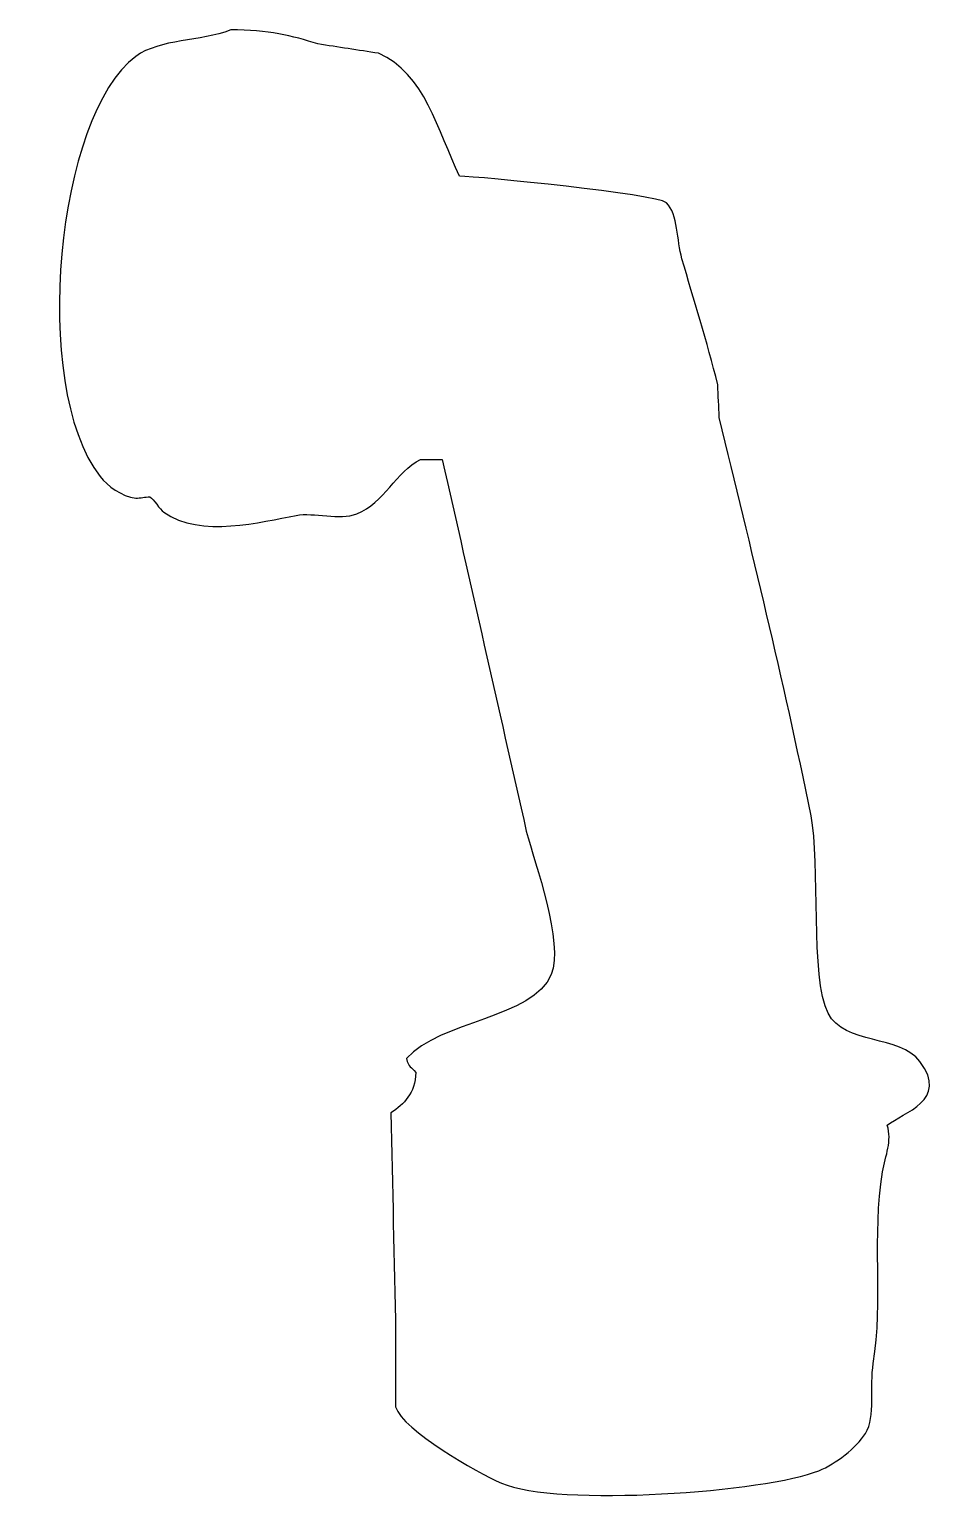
# Model space of a CAD drawing. Header units: centimetres. Extents: x -6.5 to 6.4, y -10.4 to 10.3.
import ezdxf

# ---------------------------------------------------------------- set-up
doc = ezdxf.new("R2010")
doc.units = ezdxf.units.CM
doc.header["$MEASUREMENT"] = 0
doc.layers.add('Camada 1', color=7, linetype='Continuous')

msp = doc.modelspace()

# ---------------------------------------------------------------- linework, layer by layer
at = {"layer": 'Camada 1'}
msp.add_open_spline([(-3.69336, 10.25913), (-3.16911, 10.26492), (-2.82891, 10.17608), (-2.47339, 10.06305), (-2.47339, 10.06305), (-2.19026, 10.0195), (-1.90702, 9.97595), (-1.62384, 9.9324), (-1.62384, 9.9324), (-0.98011, 9.66094), (-0.78736, 8.84049), (-0.49105, 8.21147), (-0.49105, 8.21147), (-0.2289, 8.20994), (2.26641, 7.96001), (2.40635, 7.84116), (2.40635, 7.84116), (2.57227, 7.67672), (2.551, 7.31313), (2.62408, 7.05696), (2.62408, 7.05696), (2.78614, 6.48961), (2.97735, 5.90179), (3.12523, 5.29251), (3.12523, 5.29251), (3.13237, 5.14006), (3.1397, 4.9876), (3.14698, 4.83507), (3.14698, 4.83507), (3.59402, 2.9891), (4.03908, 1.19869), (4.43217, -0.74147), (4.43217, -0.74147), (4.56668, -1.40486), (4.41667, -3.01019), (4.67186, -3.50803), (4.67186, -3.50803), (4.8985, -3.94978), (5.67759, -3.81122), (5.9571, -4.18325), (5.9571, -4.18325), (6.36974, -4.73221), (5.72289, -4.89368), (5.49961, -5.07643), (5.49961, -5.07643), (5.56906, -5.30027), (5.4744, -5.4937), (5.43428, -5.72987), (5.43428, -5.72987), (5.28143, -6.63001), (5.44788, -7.5351), (5.3036, -8.40928), (5.3036, -8.40928), (5.24965, -8.73572), (5.34263, -9.1548), (5.19472, -9.38956), (5.19472, -9.38956), (5.06335, -9.59792), (4.77969, -9.81374), (4.54117, -9.91235), (4.54117, -9.91235), (3.82431, -10.20866), (0.87074, -10.42694), (0.0972, -10.08666), (0.0972, -10.08666), (-0.24226, -9.93728), (-1.28329, -9.34678), (-1.3842, -9.01917), (-1.3842, -9.01917), (-1.3842, -8.67796), (-1.3842, -8.33665), (-1.3842, -7.99542), (-1.3842, -7.99542), (-1.40595, -6.96444), (-1.4278, -5.9332), (-1.44958, -4.90212), (-1.44958, -4.90212), (-1.26702, -4.77956), (-1.11277, -4.63039), (-1.10102, -4.33583), (-1.10102, -4.33583), (-1.1668, -4.25841), (-1.20426, -4.26722), (-1.2317, -4.13975), (-1.2317, -4.13975), (-0.76624, -3.61188), (0.54365, -3.57833), (0.79427, -2.96347), (0.79427, -2.96347), (0.9713, -2.52908), (0.5672, -1.4097), (0.44576, -0.95944), (0.44576, -0.95944), (0.05365, 0.77586), (-0.3386, 2.51158), (-0.73066, 4.24687), (-0.73066, 4.24687), (-0.83231, 4.24687), (-0.93402, 4.24687), (-1.03559, 4.24687), (-1.03559, 4.24687), (-1.37976, 4.07484), (-1.54367, 3.63555), (-1.92882, 3.48447), (-1.92882, 3.48447), (-2.16999, 3.38978), (-2.52564, 3.50947), (-2.77837, 3.46259), (-2.77837, 3.46259), (-3.26171, 3.37303), (-4.11576, 3.14334), (-4.63003, 3.50625), (-4.63003, 3.50625), (-4.69125, 3.54938), (-4.76677, 3.68842), (-4.82609, 3.72403), (-4.82609, 3.72403), (-4.89147, 3.7167), (-4.95682, 3.70956), (-5.0222, 3.70225), (-5.0222, 3.70225), (-5.2227, 3.73143), (-5.42074, 3.87444), (-5.52322, 4.00713), (-5.52322, 4.00713), (-6.50956, 5.28541), (-6.12906, 9.07697), (-5.0222, 9.88882), (-5.0222, 9.88882), (-4.68007, 10.13969), (-4.11585, 10.09358), (-3.69336, 10.25913)], degree=3, knots=[0, 0, 0, 0, 0.02941176, 0.02941176, 0.02941176, 0.02941176, 0.05882353, 0.05882353, 0.05882353, 0.05882353, 0.08823529, 0.08823529, 0.08823529, 0.08823529, 0.11764706, 0.11764706, 0.11764706, 0.11764706, 0.14705882, 0.14705882, 0.14705882, 0.14705882, 0.17647059, 0.17647059, 0.17647059, 0.17647059, 0.20588235, 0.20588235, 0.20588235, 0.20588235, 0.23529412, 0.23529412, 0.23529412, 0.23529412, 0.26470588, 0.26470588, 0.26470588, 0.26470588, 0.29411765, 0.29411765, 0.29411765, 0.29411765, 0.32352941, 0.32352941, 0.32352941, 0.32352941, 0.35294118, 0.35294118, 0.35294118, 0.35294118, 0.38235294, 0.38235294, 0.38235294, 0.38235294, 0.41176471, 0.41176471, 0.41176471, 0.41176471, 0.44117647, 0.44117647, 0.44117647, 0.44117647, 0.47058824, 0.47058824, 0.47058824, 0.47058824, 0.5, 0.5, 0.5, 0.5, 0.52941176, 0.52941176, 0.52941176, 0.52941176, 0.55882353, 0.55882353, 0.55882353, 0.55882353, 0.58823529, 0.58823529, 0.58823529, 0.58823529, 0.61764706, 0.61764706, 0.61764706, 0.61764706, 0.64705882, 0.64705882, 0.64705882, 0.64705882, 0.67647059, 0.67647059, 0.67647059, 0.67647059, 0.70588235, 0.70588235, 0.70588235, 0.70588235, 0.73529412, 0.73529412, 0.73529412, 0.73529412, 0.76470588, 0.76470588, 0.76470588, 0.76470588, 0.79411765, 0.79411765, 0.79411765, 0.79411765, 0.82352941, 0.82352941, 0.82352941, 0.82352941, 0.85294118, 0.85294118, 0.85294118, 0.85294118, 0.88235294, 0.88235294, 0.88235294, 0.88235294, 0.91176471, 0.91176471, 0.91176471, 0.91176471, 0.94117647, 0.94117647, 0.94117647, 0.94117647, 1, 1, 1, 1], dxfattribs=at)

doc.saveas('drawing.dxf')
